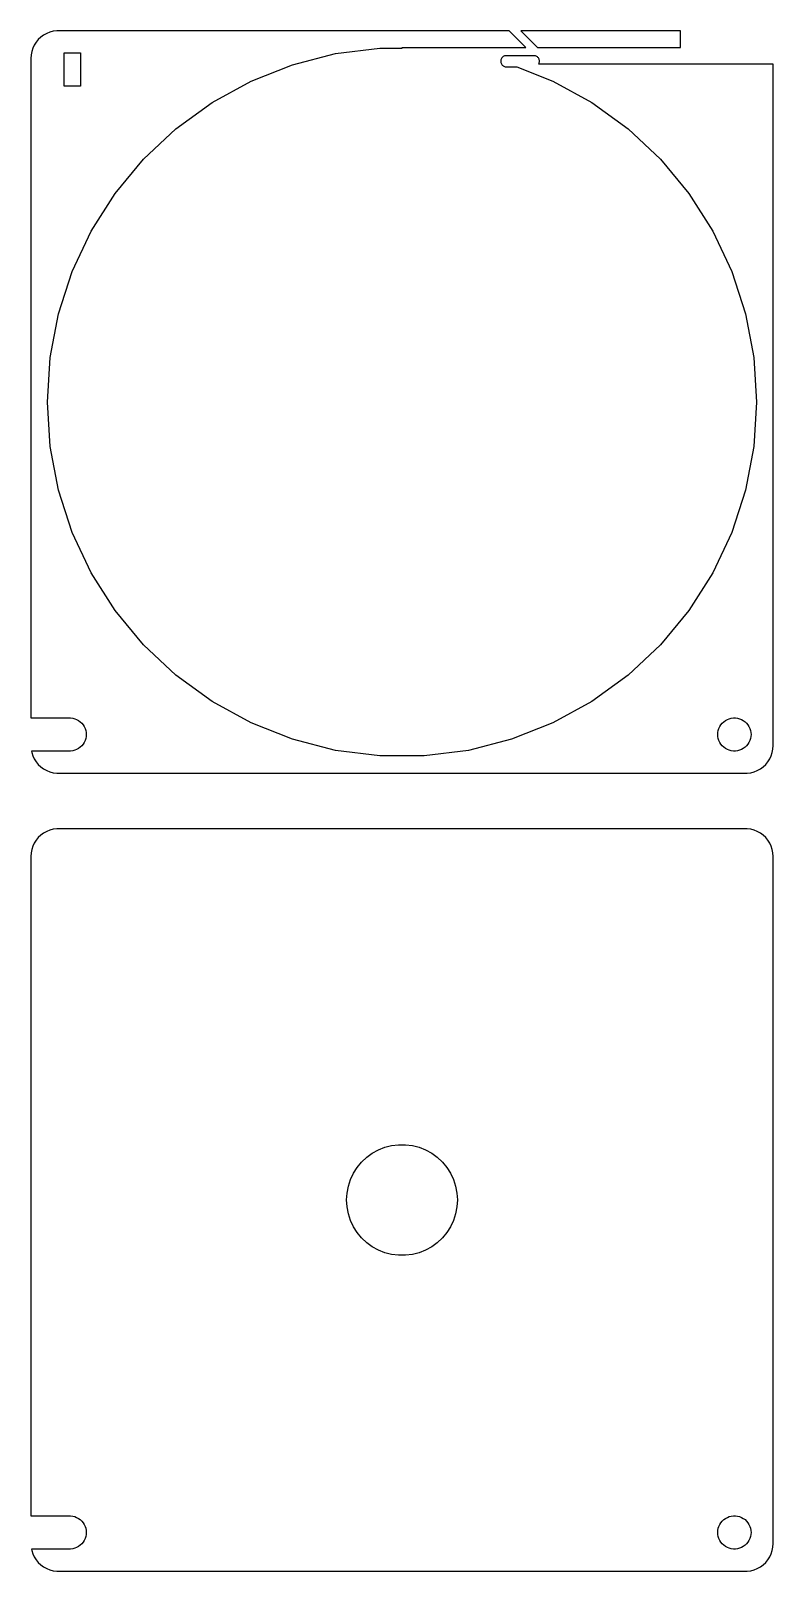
# Model space of a CAD drawing. Header units: metres. Extents: x -67 to 67, y 221 to 499.
import ezdxf

# ---------------------------------------------------------------- set-up
doc = ezdxf.new("R2010")
doc.units = ezdxf.units.M

msp = doc.modelspace()

# ---------------------------------------------------------------- linework, layer by layer
for p, q in [((-65.1871, 497.853), (-65.6448, 497.423)), ((-64.6791, 498.222), (-65.1871, 497.853)), ((-64.1289, 498.524), (-64.6791, 498.222)), ((-63.5451, 498.755), (-64.1289, 498.524)), ((-62.9369, 498.911), (-63.5451, 498.755)), ((-62.3139, 498.99), (-62.9369, 498.911)), ((19.3432, 498.99), (-62.3139, 498.99)), ((22.3333, 496), (19.3432, 498.99)), ((50.25, 498.99), (21.4645, 498.99)), ((21.4645, 498.99), (24.4547, 496)), ((50.25, 496), (50.25, 498.99)), ((-66.8429, 495.243), (-66.9606, 494.627)), ((-66.6489, 495.841), (-66.8429, 495.243)), ((-66.3815, 496.409), (-66.6489, 495.841)), ((-66.0451, 496.939), (-66.3815, 496.409)), ((-65.6448, 497.423), (-66.0451, 496.939)), ((-61, 489), (-61, 495)), ((-61, 495), (-58, 495)), ((-58, 495), (-58, 489)), ((-19.7771, 492.868), (-11.9924, 494.866)), ((-11.9924, 494.866), (-4.01859, 495.874)), ((-4.01859, 495.874), (0, 495.874)), ((0, 495.874), (0, 496)), ((0, 496), (22.3333, 496)), ((24.4547, 496), (50.25, 496)), ((-66.9606, 494.627), (-67, 494)), ((-67, 494), (-67, 374.994)), ((-27.2499, 489.909), (-19.7771, 492.868)), ((17.8189, 493.625), (17.811, 493.5)), ((17.811, 493.5), (17.8189, 493.375)), ((17.8424, 493.749), (17.8189, 493.625)), ((17.8189, 493.375), (17.8424, 493.251)), ((17.8812, 493.868), (17.8424, 493.749)), ((17.8424, 493.251), (17.8812, 493.132)), ((17.9347, 493.982), (17.8812, 493.868)), ((17.8812, 493.132), (17.9347, 493.018)), ((18.002, 494.088), (17.9347, 493.982)), ((17.9347, 493.018), (18.002, 492.912)), ((18.082, 494.185), (18.002, 494.088)), ((18.002, 492.912), (18.082, 492.815)), ((18.1736, 494.271), (18.082, 494.185)), ((18.082, 492.815), (18.1736, 492.729)), ((18.2752, 494.344), (18.1736, 494.271)), ((18.1736, 492.729), (18.2752, 492.656)), ((18.3852, 494.405), (18.2752, 494.344)), ((18.2752, 492.656), (18.3852, 492.595)), ((18.502, 494.451), (18.3852, 494.405)), ((18.3852, 492.595), (18.502, 492.549)), ((18.6236, 494.482), (18.502, 494.451)), ((18.502, 492.549), (18.6236, 492.518)), ((18.7482, 494.498), (18.6236, 494.482)), ((18.6236, 492.518), (18.7482, 492.502)), ((23.8738, 494.498), (18.7482, 494.498)), ((18.7482, 492.502), (20.7006, 492.502)), ((20.7006, 492.502), (27.2499, 489.909)), ((23.9984, 494.482), (23.8738, 494.498)), ((24.12, 494.451), (23.9984, 494.482)), ((24.2368, 494.405), (24.12, 494.451)), ((24.3468, 494.344), (24.2368, 494.405)), ((24.4484, 494.271), (24.3468, 494.344)), ((24.54, 494.185), (24.4484, 494.271)), ((24.62, 494.088), (24.54, 494.185)), ((24.6873, 493.982), (24.62, 494.088)), ((24.6757, 493), (24.6873, 493.018)), ((67, 493), (24.6757, 493)), ((24.7408, 493.868), (24.6873, 493.982)), ((24.6873, 493.018), (24.7408, 493.132)), ((24.7796, 493.749), (24.7408, 493.868)), ((24.7408, 493.132), (24.7796, 493.251)), ((24.8031, 493.625), (24.7796, 493.749)), ((24.7796, 493.251), (24.8031, 493.375)), ((24.811, 493.5), (24.8031, 493.625)), ((24.8031, 493.375), (24.811, 493.5)), ((67, 370), (67, 493)), ((-34.2929, 486.037), (-27.2499, 489.909)), ((27.2499, 489.909), (34.2929, 486.037)), ((-58, 489), (-61, 489)), ((-40.7951, 481.313), (-34.2929, 486.037)), ((34.2929, 486.037), (40.7951, 481.313)), ((-46.654, 475.811), (-40.7951, 481.313)), ((40.7951, 481.313), (46.654, 475.811)), ((-51.7771, 469.618), (-46.654, 475.811)), ((46.654, 475.811), (51.7771, 469.618)), ((-56.0836, 462.832), (-51.7771, 469.618)), ((51.7771, 469.618), (56.0836, 462.832)), ((-59.5057, 455.56), (-56.0836, 462.832)), ((56.0836, 462.832), (59.5057, 455.56)), ((-61.9893, 447.916), (-59.5057, 455.56)), ((59.5057, 455.56), (61.9893, 447.916)), ((-63.4953, 440.021), (-61.9893, 447.916)), ((61.9893, 447.916), (63.4953, 440.021)), ((-64, 432), (-63.4953, 440.021)), ((63.4953, 440.021), (64, 432)), ((-63.4953, 423.979), (-64, 432)), ((64, 432), (63.4953, 423.979)), ((-61.9893, 416.084), (-63.4953, 423.979)), ((63.4953, 423.979), (61.9893, 416.084)), ((-59.5057, 408.44), (-61.9893, 416.084)), ((61.9893, 416.084), (59.5057, 408.44)), ((-56.0836, 401.168), (-59.5057, 408.44)), ((59.5057, 408.44), (56.0836, 401.168)), ((-51.7771, 394.382), (-56.0836, 401.168)), ((56.0836, 401.168), (51.7771, 394.382)), ((-46.654, 388.189), (-51.7771, 394.382)), ((51.7771, 394.382), (46.654, 388.189)), ((-40.7951, 382.687), (-46.654, 388.189)), ((46.654, 388.189), (40.7951, 382.687)), ((-34.2929, 377.963), (-40.7951, 382.687)), ((40.7951, 382.687), (34.2929, 377.963)), ((-27.2499, 374.091), (-34.2929, 377.963)), ((34.2929, 377.963), (27.2499, 374.091)), ((-67, 374.994), (-59.8116, 374.994)), ((-59.8116, 374.994), (-59.4379, 374.947)), ((-59.4379, 374.947), (-59.0729, 374.853)), ((-59.0729, 374.853), (-58.7227, 374.714)), ((-58.7227, 374.714), (-58.3925, 374.533)), ((-58.3925, 374.533), (-58.0877, 374.312)), ((-58.0877, 374.312), (-57.8131, 374.054)), ((-57.8131, 374.054), (-57.5729, 373.763)), ((-57.5729, 373.763), (-57.3711, 373.445)), ((-57.3711, 373.445), (-57.2107, 373.104)), ((-57.2107, 373.104), (-57.0942, 372.746)), ((-57.0942, 372.746), (-57.0237, 372.376)), ((-19.7771, 371.132), (-27.2499, 374.091)), ((27.2499, 374.091), (19.7771, 371.132)), ((57.0237, 372.376), (57.0942, 372.746)), ((57.0942, 372.746), (57.2107, 373.104)), ((57.2107, 373.104), (57.3711, 373.445)), ((57.3711, 373.445), (57.5729, 373.763)), ((57.5729, 373.763), (57.8131, 374.054)), ((57.8131, 374.054), (58.0877, 374.312)), ((58.0877, 374.312), (58.3925, 374.533)), ((58.3925, 374.533), (58.7227, 374.714)), ((58.7227, 374.714), (59.0729, 374.853)), ((59.0729, 374.853), (59.4379, 374.947)), ((59.4379, 374.947), (59.8116, 374.994)), ((59.8116, 374.994), (60.1884, 374.994)), ((60.1884, 374.994), (60.5621, 374.947)), ((60.5621, 374.947), (60.927, 374.853)), ((60.927, 374.853), (61.2773, 374.714)), ((61.2773, 374.714), (61.6075, 374.533)), ((61.6075, 374.533), (61.9123, 374.312)), ((61.9123, 374.312), (62.1869, 374.054)), ((62.1869, 374.054), (62.427, 373.763)), ((62.427, 373.763), (62.6289, 373.445)), ((62.6289, 373.445), (62.7893, 373.104)), ((62.7893, 373.104), (62.9057, 372.746)), ((62.9057, 372.746), (62.9763, 372.376)), ((-57.8131, 369.946), (-58.0877, 369.688)), ((-57.5729, 370.237), (-57.8131, 369.946)), ((-57.3711, 370.555), (-57.5729, 370.237)), ((-57.2107, 370.896), (-57.3711, 370.555)), ((-57.0942, 371.254), (-57.2107, 370.896)), ((-57.0237, 371.624), (-57.0942, 371.254)), ((-57.0237, 372.376), (-57, 372)), ((-57, 372), (-57.0237, 371.624)), ((-11.9924, 369.134), (-19.7771, 371.132)), ((19.7771, 371.132), (11.9924, 369.134)), ((57, 372), (57.0237, 372.376)), ((57.0237, 371.624), (57, 372)), ((57.0942, 371.254), (57.0237, 371.624)), ((57.2107, 370.896), (57.0942, 371.254)), ((57.3711, 370.555), (57.2107, 370.896)), ((57.5729, 370.237), (57.3711, 370.555)), ((57.8131, 369.946), (57.5729, 370.237)), ((58.0877, 369.688), (57.8131, 369.946)), ((62.1869, 369.946), (61.9123, 369.688)), ((62.427, 370.237), (62.1869, 369.946)), ((62.6289, 370.555), (62.427, 370.237)), ((62.7893, 370.896), (62.6289, 370.555)), ((62.9057, 371.254), (62.7893, 370.896)), ((62.9763, 371.624), (62.9057, 371.254)), ((62.9763, 372.376), (63, 372)), ((63, 372), (62.9763, 371.624)), ((66.9606, 369.373), (67, 370)), ((-59.8116, 369.006), (-66.8905, 369.006)), ((-66.8905, 369.006), (-66.8429, 368.757)), ((-66.8429, 368.757), (-66.6489, 368.159)), ((-66.6489, 368.159), (-66.3815, 367.591)), ((-66.3815, 367.591), (-66.0451, 367.061)), ((-66.0451, 367.061), (-65.6448, 366.577)), ((-59.4379, 369.053), (-59.8116, 369.006)), ((-59.0729, 369.147), (-59.4379, 369.053)), ((-58.7227, 369.286), (-59.0729, 369.147)), ((-58.3925, 369.467), (-58.7227, 369.286)), ((-58.0877, 369.688), (-58.3925, 369.467)), ((-4.01859, 368.126), (-11.9924, 369.134)), ((4.01859, 368.126), (-4.01859, 368.126)), ((11.9924, 369.134), (4.01859, 368.126)), ((58.3925, 369.467), (58.0877, 369.688)), ((58.7227, 369.286), (58.3925, 369.467)), ((59.0729, 369.147), (58.7227, 369.286)), ((59.4379, 369.053), (59.0729, 369.147)), ((59.8116, 369.006), (59.4379, 369.053)), ((60.1884, 369.006), (59.8116, 369.006)), ((60.5621, 369.053), (60.1884, 369.006)), ((60.927, 369.147), (60.5621, 369.053)), ((61.2773, 369.286), (60.927, 369.147)), ((61.6075, 369.467), (61.2773, 369.286)), ((61.9123, 369.688), (61.6075, 369.467)), ((65.6448, 366.577), (66.0451, 367.061)), ((66.0451, 367.061), (66.3815, 367.591)), ((66.3815, 367.591), (66.6489, 368.159)), ((66.6489, 368.159), (66.8429, 368.757)), ((66.8429, 368.757), (66.9606, 369.373)), ((-65.6448, 366.577), (-65.1871, 366.147)), ((-65.1871, 366.147), (-64.6791, 365.778)), ((-64.6791, 365.778), (-64.1289, 365.476)), ((-64.1289, 365.476), (-63.5451, 365.245)), ((-63.5451, 365.245), (-62.9369, 365.089)), ((-62.9369, 365.089), (-62.3139, 365.01)), ((-62.3139, 365.01), (62.3139, 365.01)), ((62.3139, 365.01), (62.9369, 365.089)), ((62.9369, 365.089), (63.5451, 365.245)), ((63.5451, 365.245), (64.1289, 365.476)), ((64.1289, 365.476), (64.6791, 365.778)), ((64.6791, 365.778), (65.1871, 366.147)), ((65.1871, 366.147), (65.6448, 366.577)), ((-65.6448, 353.423), (-66.0451, 352.939)), ((-65.1871, 353.853), (-65.6448, 353.423)), ((-64.6791, 354.222), (-65.1871, 353.853)), ((-64.1289, 354.524), (-64.6791, 354.222)), ((-63.5451, 354.755), (-64.1289, 354.524)), ((-62.9369, 354.911), (-63.5451, 354.755)), ((-62.3139, 354.99), (-62.9369, 354.911)), ((62.3139, 354.99), (-62.3139, 354.99)), ((62.9369, 354.911), (62.3139, 354.99)), ((63.5451, 354.755), (62.9369, 354.911)), ((64.1289, 354.524), (63.5451, 354.755)), ((64.6791, 354.222), (64.1289, 354.524)), ((65.1871, 353.853), (64.6791, 354.222)), ((65.6448, 353.423), (65.1871, 353.853)), ((66.0451, 352.939), (65.6448, 353.423)), ((-66.9606, 350.627), (-67, 350)), ((-66.8429, 351.243), (-66.9606, 350.627)), ((-66.6489, 351.841), (-66.8429, 351.243)), ((-66.3815, 352.409), (-66.6489, 351.841)), ((-66.0451, 352.939), (-66.3815, 352.409)), ((66.3815, 352.409), (66.0451, 352.939)), ((66.6489, 351.841), (66.3815, 352.409)), ((66.8429, 351.243), (66.6489, 351.841)), ((66.9606, 350.627), (66.8429, 351.243)), ((67, 350), (66.9606, 350.627)), ((-67, 350), (-67, 230.994)), ((67, 226), (67, 350)), ((-4.25778, 297.048), (-3.09016, 297.511)), ((-3.09016, 297.511), (-1.87381, 297.823)), ((-1.87381, 297.823), (-0.6279, 297.98)), ((-0.6279, 297.98), (0.6279, 297.98)), ((0.6279, 297.98), (1.87381, 297.823)), ((1.87381, 297.823), (3.09016, 297.511)), ((3.09016, 297.511), (4.25778, 297.048)), ((-8.09016, 293.878), (-7.28967, 294.845)), ((-7.28967, 294.845), (-6.37424, 295.705)), ((-6.37424, 295.705), (-5.35826, 296.443)), ((-5.35826, 296.443), (-4.25778, 297.048)), ((4.25778, 297.048), (5.35826, 296.443)), ((5.35826, 296.443), (6.37424, 295.705)), ((6.37424, 295.705), (7.28967, 294.845)), ((7.28967, 294.845), (8.09016, 293.878)), ((-9.29776, 291.681), (-8.76306, 292.818)), ((-8.76306, 292.818), (-8.09016, 293.878)), ((8.09016, 293.878), (8.76306, 292.818)), ((8.76306, 292.818), (9.29776, 291.681)), ((-10, 288), (-9.92114, 289.253)), ((-9.92114, 289.253), (-9.68582, 290.487)), ((-9.68582, 290.487), (-9.29776, 291.681)), ((9.29776, 291.681), (9.68582, 290.487)), ((9.68582, 290.487), (9.92114, 289.253)), ((9.92114, 289.253), (10, 288)), ((-9.92114, 286.747), (-10, 288)), ((-9.68582, 285.513), (-9.92114, 286.747)), ((9.92114, 286.747), (9.68582, 285.513)), ((10, 288), (9.92114, 286.747)), ((-9.29776, 284.319), (-9.68582, 285.513)), ((-8.76306, 283.182), (-9.29776, 284.319)), ((9.29776, 284.319), (8.76306, 283.182)), ((9.68582, 285.513), (9.29776, 284.319)), ((-8.09016, 282.122), (-8.76306, 283.182)), ((-7.28967, 281.155), (-8.09016, 282.122)), ((-6.37424, 280.295), (-7.28967, 281.155)), ((7.28967, 281.155), (6.37424, 280.295)), ((8.09016, 282.122), (7.28967, 281.155)), ((8.76306, 283.182), (8.09016, 282.122)), ((-5.35826, 279.557), (-6.37424, 280.295)), ((-4.25778, 278.952), (-5.35826, 279.557)), ((-3.09016, 278.489), (-4.25778, 278.952)), ((-1.87381, 278.177), (-3.09016, 278.489)), ((-0.6279, 278.02), (-1.87381, 278.177)), ((0.6279, 278.02), (-0.6279, 278.02)), ((1.87381, 278.177), (0.6279, 278.02)), ((3.09016, 278.489), (1.87381, 278.177)), ((4.25778, 278.952), (3.09016, 278.489)), ((5.35826, 279.557), (4.25778, 278.952)), ((6.37424, 280.295), (5.35826, 279.557)), ((-67, 230.994), (-59.8116, 230.994)), ((-59.8116, 230.994), (-59.4379, 230.947)), ((-59.4379, 230.947), (-59.0729, 230.853)), ((-59.0729, 230.853), (-58.7227, 230.714)), ((58.7227, 230.714), (59.0729, 230.853)), ((59.0729, 230.853), (59.4379, 230.947)), ((59.4379, 230.947), (59.8116, 230.994)), ((59.8116, 230.994), (60.1884, 230.994)), ((60.1884, 230.994), (60.5621, 230.947)), ((60.5621, 230.947), (60.927, 230.853)), ((60.927, 230.853), (61.2773, 230.714)), ((-58.7227, 230.714), (-58.3925, 230.533)), ((-58.3925, 230.533), (-58.0877, 230.312)), ((-58.0877, 230.312), (-57.8131, 230.054)), ((-57.8131, 230.054), (-57.5729, 229.763)), ((-57.5729, 229.763), (-57.3711, 229.445)), ((-57.3711, 229.445), (-57.2107, 229.104)), ((-57.2107, 229.104), (-57.0942, 228.746)), ((-57.0942, 228.746), (-57.0237, 228.376)), ((-57.0237, 228.376), (-57, 228)), ((-57, 228), (-57.0237, 227.624)), ((57, 228), (57.0237, 228.376)), ((57.0237, 227.624), (57, 228)), ((57.0237, 228.376), (57.0942, 228.746)), ((57.0942, 228.746), (57.2107, 229.104)), ((57.2107, 229.104), (57.3711, 229.445)), ((57.3711, 229.445), (57.5729, 229.763)), ((57.5729, 229.763), (57.8131, 230.054)), ((57.8131, 230.054), (58.0877, 230.312)), ((58.0877, 230.312), (58.3925, 230.533)), ((58.3925, 230.533), (58.7227, 230.714)), ((61.2773, 230.714), (61.6075, 230.533)), ((61.6075, 230.533), (61.9123, 230.312)), ((61.9123, 230.312), (62.1869, 230.054)), ((62.1869, 230.054), (62.427, 229.763)), ((62.427, 229.763), (62.6289, 229.445)), ((62.6289, 229.445), (62.7893, 229.104)), ((62.7893, 229.104), (62.9057, 228.746)), ((62.9057, 228.746), (62.9763, 228.376)), ((62.9763, 228.376), (63, 228)), ((63, 228), (62.9763, 227.624)), ((-58.7227, 225.286), (-59.0729, 225.147)), ((-58.3925, 225.467), (-58.7227, 225.286)), ((-58.0877, 225.688), (-58.3925, 225.467)), ((-57.8131, 225.946), (-58.0877, 225.688)), ((-57.5729, 226.237), (-57.8131, 225.946)), ((-57.3711, 226.555), (-57.5729, 226.237)), ((-57.2107, 226.896), (-57.3711, 226.555)), ((-57.0942, 227.254), (-57.2107, 226.896)), ((-57.0237, 227.624), (-57.0942, 227.254)), ((57.0942, 227.254), (57.0237, 227.624)), ((57.2107, 226.896), (57.0942, 227.254)), ((57.3711, 226.555), (57.2107, 226.896)), ((57.5729, 226.237), (57.3711, 226.555)), ((57.8131, 225.946), (57.5729, 226.237)), ((58.0877, 225.688), (57.8131, 225.946)), ((58.3925, 225.467), (58.0877, 225.688)), ((58.7227, 225.286), (58.3925, 225.467)), ((59.0729, 225.147), (58.7227, 225.286)), ((61.2773, 225.286), (60.927, 225.147)), ((61.6075, 225.467), (61.2773, 225.286)), ((61.9123, 225.688), (61.6075, 225.467)), ((62.1869, 225.946), (61.9123, 225.688)), ((62.427, 226.237), (62.1869, 225.946)), ((62.6289, 226.555), (62.427, 226.237)), ((62.7893, 226.896), (62.6289, 226.555)), ((62.9057, 227.254), (62.7893, 226.896)), ((62.9763, 227.624), (62.9057, 227.254)), ((66.8429, 224.757), (66.9606, 225.373)), ((66.9606, 225.373), (67, 226)), ((-59.8116, 225.006), (-66.8905, 225.006)), ((-66.8905, 225.006), (-66.8429, 224.757)), ((-66.8429, 224.757), (-66.6489, 224.159)), ((-66.6489, 224.159), (-66.3815, 223.591)), ((-66.3815, 223.591), (-66.0451, 223.061)), ((-66.0451, 223.061), (-65.6448, 222.577)), ((-65.6448, 222.577), (-65.1871, 222.147)), ((-59.4379, 225.053), (-59.8116, 225.006)), ((-59.0729, 225.147), (-59.4379, 225.053)), ((59.4379, 225.053), (59.0729, 225.147)), ((59.8116, 225.006), (59.4379, 225.053)), ((60.1884, 225.006), (59.8116, 225.006)), ((60.5621, 225.053), (60.1884, 225.006)), ((60.927, 225.147), (60.5621, 225.053)), ((65.1871, 222.147), (65.6448, 222.577)), ((65.6448, 222.577), (66.0451, 223.061)), ((66.0451, 223.061), (66.3815, 223.591)), ((66.3815, 223.591), (66.6489, 224.159)), ((66.6489, 224.159), (66.8429, 224.757)), ((-65.1871, 222.147), (-64.6791, 221.778)), ((-64.6791, 221.778), (-64.1289, 221.476)), ((-64.1289, 221.476), (-63.5451, 221.245)), ((-63.5451, 221.245), (-62.9369, 221.089)), ((-62.9369, 221.089), (-62.3139, 221.01)), ((-62.3139, 221.01), (62.3139, 221.01)), ((62.3139, 221.01), (62.9369, 221.089)), ((62.9369, 221.089), (63.5451, 221.245)), ((63.5451, 221.245), (64.1289, 221.476)), ((64.1289, 221.476), (64.6791, 221.778)), ((64.6791, 221.778), (65.1871, 222.147))]:
    msp.add_line(p, q)

doc.saveas('drawing.dxf')
